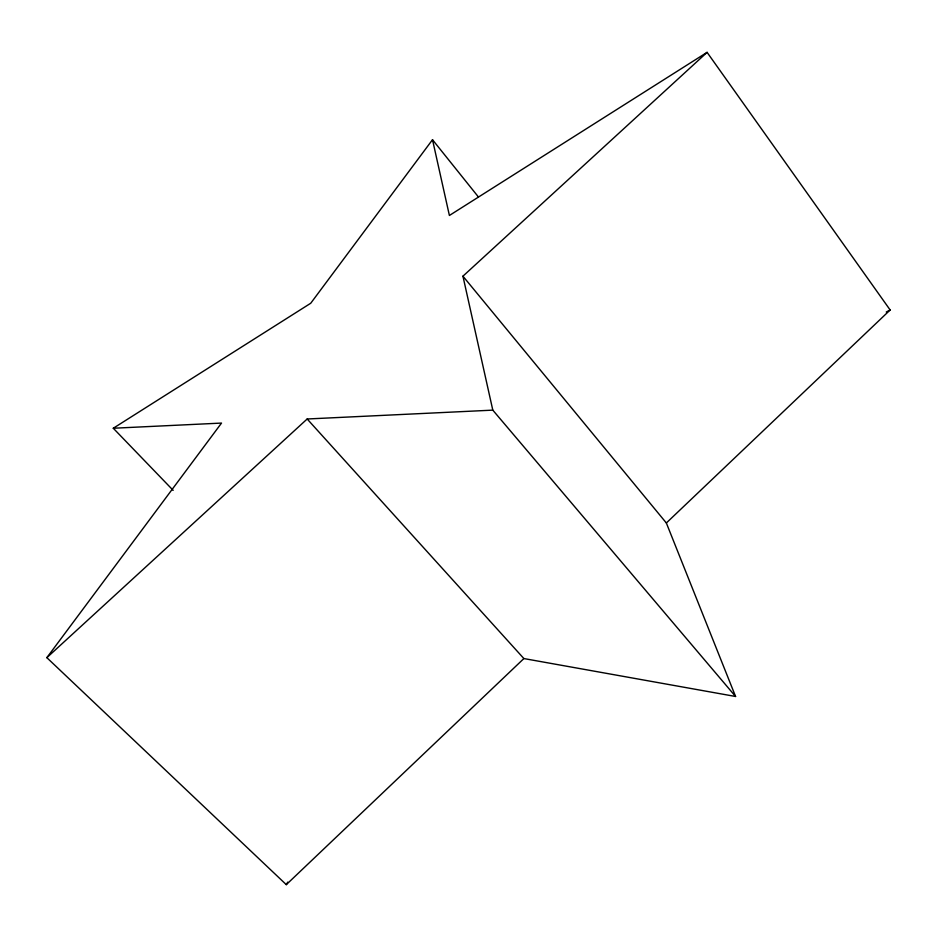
<?xml version="1.0" encoding="UTF-8"?>
<svg xmlns="http://www.w3.org/2000/svg" width="937" height="937" viewBox="0 0 937 937"><rect width="100%" height="100%" fill="white"/><g stroke="black" fill="none" stroke-linecap="round" stroke-linejoin="round"><path stroke-width="1.41" d="M173.169 490.356L113.283 428.244L221.519 423.079L46.85 657.669L286.3 884.657L287.741 882.115M478.257 196.77L432.507 139.718L310.744 303.237L113.283 428.244M286.3 884.657L523.877 658.559L735.58 696.484L666.348 522.975L462.937 276.181L707.084 52.343L890.15 309.983L666.348 522.975M46.85 657.669L307.172 418.991L492.803 410.137L735.58 696.484M707.084 52.343L449.397 215.475L432.507 139.718M886.25 311.998L890.15 309.983M307.172 418.991L523.877 658.559M462.937 276.181L492.803 410.137"/></g></svg>
